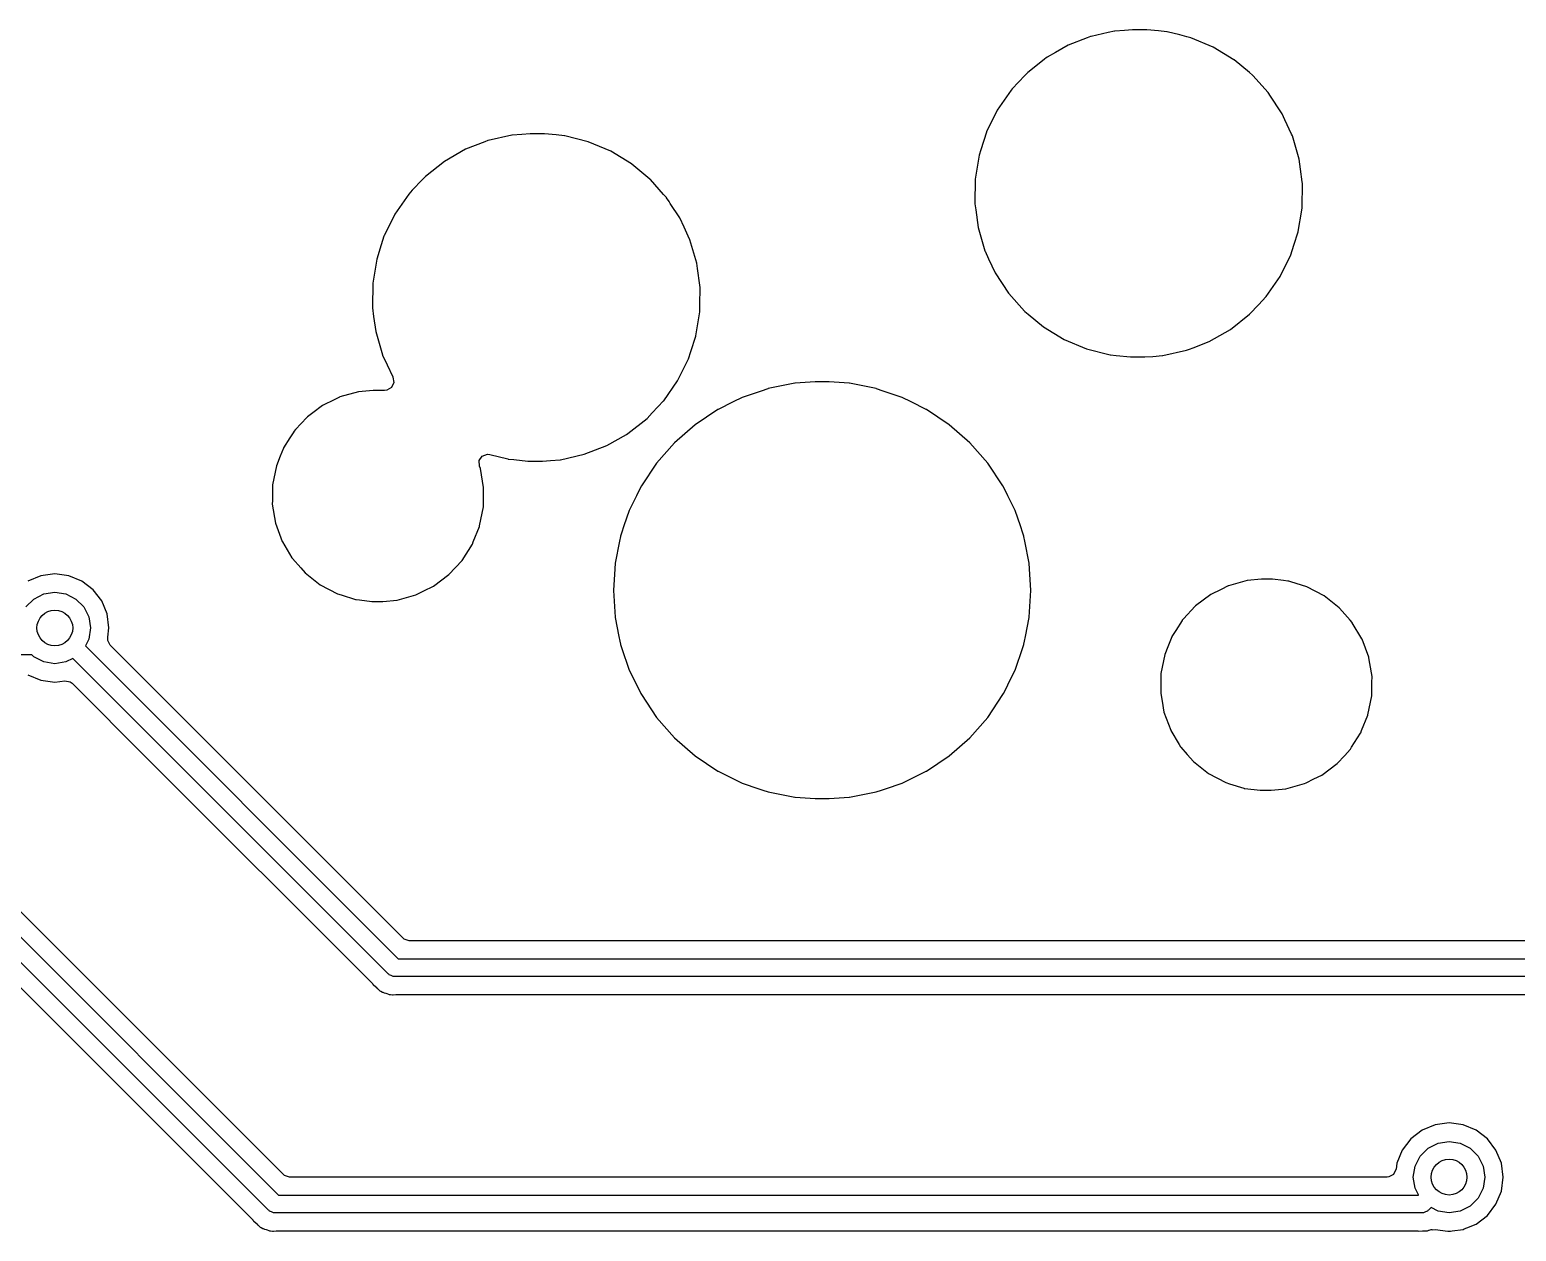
# Model space of a CAD drawing. Extents: x 0.6 to 14.8, y -5.2 to -0.6.
# Drawn here: x 4.241 to 4.896, y -3.154 to -2.624 of the extents above; entities that cross this region are included whole.
import ezdxf

# ---------------------------------------------------------------- set-up
doc = ezdxf.new("R2010")
doc.units = 0
doc.header["$MEASUREMENT"] = 0
doc.layers.add('BLACK', color=7, linetype='CONTINUOUS')

msp = doc.modelspace()

# ---------------------------------------------------------------- linework, layer by layer
at = {"layer": 'BLACK', "linetype": 'CONTINUOUS'}
for p, q in [((4.71863, -2.62489), (4.71588, -2.62551)), ((4.71877, -2.62487), (4.71863, -2.62489)), ((4.72302, -2.62456), (4.71877, -2.62487)), ((4.71877, -2.62487), (4.71877, -2.62487)), ((4.72659, -2.62429), (4.72302, -2.62456)), ((4.73296, -2.62429), (4.72659, -2.62429)), ((4.73811, -2.62481), (4.73296, -2.62429)), ((4.74171, -2.62518), (4.73811, -2.62481)), ((4.74186, -2.62519), (4.74171, -2.62518)), ((4.74171, -2.62518), (4.74171, -2.62518)), ((4.7474, -2.6266), (4.74186, -2.62519)), ((4.69819, -2.63113), (4.69271, -2.63427)), ((4.70669, -2.62783), (4.69819, -2.63113)), ((4.70804, -2.6273), (4.70669, -2.62783)), ((4.70818, -2.62725), (4.70804, -2.6273)), ((4.70804, -2.6273), (4.70804, -2.6273)), ((4.70837, -2.62721), (4.70818, -2.62725)), ((4.71588, -2.62551), (4.70837, -2.62721)), ((4.75053, -2.62739), (4.7474, -2.6266)), ((4.75224, -2.62783), (4.75053, -2.62739)), ((4.76212, -2.63197), (4.75224, -2.62783)), ((4.68762, -2.63745), (4.68048, -2.64308)), ((4.68878, -2.63654), (4.68762, -2.63745)), ((4.6889, -2.63645), (4.68878, -2.63654)), ((4.68878, -2.63654), (4.68878, -2.63654)), ((4.68907, -2.63635), (4.6889, -2.63645)), ((4.69271, -2.63427), (4.68907, -2.63635)), ((4.77127, -2.63753), (4.76212, -2.63197)), ((4.77139, -2.63762), (4.77127, -2.63753)), ((4.77808, -2.64318), (4.77139, -2.63762)), ((4.67916, -2.64448), (4.67365, -2.65034)), ((4.68048, -2.64308), (4.67916, -2.64448)), ((4.77951, -2.64437), (4.77808, -2.64318)), ((4.77961, -2.64448), (4.77951, -2.64437)), ((4.7863, -2.65198), (4.77961, -2.64448)), ((4.77961, -2.64448), (4.77961, -2.64448)), ((4.67314, -2.65088), (4.66704, -2.65968)), ((4.67365, -2.65034), (4.67314, -2.65088)), ((4.78664, -2.65237), (4.7863, -2.65198)), ((4.78672, -2.65249), (4.78664, -2.65237)), ((4.78682, -2.65264), (4.78672, -2.65249)), ((4.78672, -2.65249), (4.78672, -2.65249)), ((4.79252, -2.66132), (4.78682, -2.65264)), ((4.66704, -2.65968), (4.6623, -2.66929)), ((4.79374, -2.66397), (4.79252, -2.66132)), ((4.79668, -2.67035), (4.79374, -2.66397)), ((4.4533, -2.67072), (4.44285, -2.67309)), ((4.45344, -2.67071), (4.4533, -2.67072)), ((4.45769, -2.6704), (4.45344, -2.67071)), ((4.45344, -2.67071), (4.45344, -2.67071)), ((4.46126, -2.67013), (4.45769, -2.6704)), ((4.46763, -2.67013), (4.46126, -2.67013)), ((4.47278, -2.67065), (4.46763, -2.67013)), ((4.47638, -2.67101), (4.47278, -2.67065)), ((4.47653, -2.67103), (4.47638, -2.67101)), ((4.47638, -2.67101), (4.47638, -2.67101)), ((4.48691, -2.67366), (4.47653, -2.67103)), ((4.66226, -2.66943), (4.65978, -2.67717)), ((4.6623, -2.66929), (4.66226, -2.66943)), ((4.797, -2.67105), (4.79668, -2.67035)), ((4.8, -2.68134), (4.797, -2.67105)), ((4.43287, -2.67697), (4.42357, -2.68228)), ((4.44137, -2.67366), (4.43287, -2.67697)), ((4.44272, -2.67314), (4.44137, -2.67366)), ((4.44285, -2.67309), (4.44272, -2.67314)), ((4.44272, -2.67314), (4.44272, -2.67314)), ((4.49679, -2.67781), (4.48691, -2.67366)), ((4.65978, -2.67717), (4.65904, -2.67949)), ((4.42357, -2.68228), (4.41516, -2.68892)), ((4.50595, -2.68336), (4.49679, -2.67781)), ((4.50606, -2.68345), (4.50595, -2.68336)), ((4.514, -2.69006), (4.50606, -2.68345)), ((4.65904, -2.67949), (4.65731, -2.69006)), ((4.8006, -2.68576), (4.8, -2.68134)), ((4.41383, -2.69032), (4.40941, -2.69502)), ((4.41516, -2.68892), (4.41383, -2.69032)), ((4.51418, -2.69021), (4.514, -2.69006)), ((4.51428, -2.69032), (4.51418, -2.69021)), ((4.52009, -2.69684), (4.51428, -2.69032)), ((4.51428, -2.69032), (4.51428, -2.69032)), ((4.65731, -2.69006), (4.65717, -2.70077)), ((4.80136, -2.69135), (4.8006, -2.68576)), ((4.40782, -2.69672), (4.40171, -2.70552)), ((4.40941, -2.69502), (4.40782, -2.69672)), ((4.52131, -2.6982), (4.52009, -2.69684)), ((4.8013, -2.70266), (4.80144, -2.69195)), ((4.80144, -2.69195), (4.80136, -2.69135)), ((4.52139, -2.69832), (4.52131, -2.6982)), ((4.5225, -2.70002), (4.52139, -2.69832)), ((4.52139, -2.69832), (4.52139, -2.69832)), ((4.523, -2.70077), (4.5225, -2.70002)), ((4.52719, -2.70716), (4.523, -2.70077)), ((4.65717, -2.70077), (4.65719, -2.70092)), ((4.65719, -2.70092), (4.65756, -2.70359)), ((4.65719, -2.70092), (4.65719, -2.70092)), ((4.65756, -2.70359), (4.65862, -2.71139)), ((4.79958, -2.71323), (4.80113, -2.70372)), ((4.80113, -2.70372), (4.80128, -2.7028)), ((4.80128, -2.7028), (4.8013, -2.70266)), ((4.80128, -2.7028), (4.80128, -2.7028)), ((4.40171, -2.70552), (4.39697, -2.71513)), ((4.52907, -2.71124), (4.52719, -2.70716)), ((4.39693, -2.71526), (4.39571, -2.71907)), ((4.39697, -2.71513), (4.39693, -2.71526)), ((4.53092, -2.71526), (4.52907, -2.71124)), ((4.53167, -2.71689), (4.53092, -2.71526)), ((4.53467, -2.72717), (4.53167, -2.71689)), ((4.65862, -2.71139), (4.66162, -2.72167)), ((4.79769, -2.71915), (4.79954, -2.71337)), ((4.79954, -2.71337), (4.79958, -2.71323)), ((4.39571, -2.71907), (4.39371, -2.72533)), ((4.66162, -2.72167), (4.66168, -2.7218)), ((4.66168, -2.7218), (4.66168, -2.7218)), ((4.66168, -2.7218), (4.66324, -2.72519)), ((4.79158, -2.73304), (4.79631, -2.72343)), ((4.79631, -2.72343), (4.79769, -2.71915)), ((4.39371, -2.72533), (4.39199, -2.7359)), ((4.53497, -2.72941), (4.53467, -2.72717)), ((4.53597, -2.73675), (4.53497, -2.72941)), ((4.66324, -2.72519), (4.6661, -2.7314)), ((4.39199, -2.7359), (4.39185, -2.74661)), ((4.6661, -2.7314), (4.67197, -2.74036)), ((4.78547, -2.74184), (4.79158, -2.73304)), ((4.53611, -2.73779), (4.53597, -2.73675)), ((4.53602, -2.74525), (4.53611, -2.73793)), ((4.53611, -2.73793), (4.53611, -2.73779)), ((4.67197, -2.74036), (4.67207, -2.74046)), ((4.67207, -2.74046), (4.67207, -2.74046)), ((4.67207, -2.74046), (4.67901, -2.74824)), ((4.78226, -2.74525), (4.78537, -2.74195)), ((4.78537, -2.74195), (4.78547, -2.74184)), ((4.78537, -2.74195), (4.78537, -2.74195)), ((4.39185, -2.74661), (4.39186, -2.74675)), ((4.39186, -2.74675), (4.39186, -2.74675)), ((4.39186, -2.74675), (4.39238, -2.75057)), ((4.53425, -2.75907), (4.53597, -2.7485)), ((4.53597, -2.7485), (4.53602, -2.74525)), ((4.67901, -2.74824), (4.67911, -2.74835)), ((4.67911, -2.74835), (4.67922, -2.74844)), ((4.67922, -2.74844), (4.67922, -2.74844)), ((4.67922, -2.74844), (4.68066, -2.74964)), ((4.68066, -2.74964), (4.68734, -2.7552)), ((4.76972, -2.75627), (4.77813, -2.74964)), ((4.77813, -2.74964), (4.78226, -2.74525)), ((4.39238, -2.75057), (4.39329, -2.75722)), ((4.68734, -2.7552), (4.6965, -2.76075)), ((4.39329, -2.75722), (4.39629, -2.76751)), ((4.53203, -2.766), (4.53421, -2.75921)), ((4.53421, -2.75921), (4.53425, -2.75907)), ((4.6965, -2.76075), (4.70638, -2.7649)), ((4.75331, -2.76436), (4.76042, -2.76159)), ((4.76042, -2.76159), (4.76972, -2.75627)), ((4.39629, -2.76751), (4.39635, -2.76764)), ((4.39635, -2.76764), (4.39635, -2.76764)), ((4.39635, -2.76764), (4.39832, -2.77192)), ((4.52625, -2.77888), (4.53099, -2.76927)), ((4.53099, -2.76927), (4.53203, -2.766)), ((4.70638, -2.7649), (4.71676, -2.76753)), ((4.71676, -2.76753), (4.7169, -2.76755)), ((4.7169, -2.76755), (4.7169, -2.76755)), ((4.7169, -2.76755), (4.71946, -2.7678)), ((4.71946, -2.7678), (4.72565, -2.76843)), ((4.72565, -2.76843), (4.73203, -2.76843)), ((4.73203, -2.76843), (4.7356, -2.76816)), ((4.7356, -2.76816), (4.73985, -2.76785)), ((4.73985, -2.76785), (4.73999, -2.76784)), ((4.73985, -2.76785), (4.73985, -2.76785)), ((4.73999, -2.76784), (4.75044, -2.76547)), ((4.75044, -2.76547), (4.75169, -2.76498)), ((4.75169, -2.76498), (4.75331, -2.76436)), ((4.39832, -2.77192), (4.40077, -2.77723)), ((4.4003, -2.78192), (4.3982, -2.78309)), ((4.40132, -2.77974), (4.4003, -2.78192)), ((4.40077, -2.77723), (4.40085, -2.77736)), ((4.40085, -2.77736), (4.40086, -2.77738)), ((4.40086, -2.77738), (4.40132, -2.77974)), ((4.52014, -2.78768), (4.52625, -2.77888)), ((4.56599, -2.78242), (4.56303, -2.78343)), ((4.56611, -2.78238), (4.56599, -2.78242)), ((4.56599, -2.78242), (4.56599, -2.78242)), ((4.57791, -2.78004), (4.56611, -2.78238)), ((4.57804, -2.78003), (4.57791, -2.78004)), ((4.58684, -2.77945), (4.57804, -2.78003)), ((4.57804, -2.78003), (4.57804, -2.78003)), ((4.58691, -2.77945), (4.58684, -2.77945)), ((4.58684, -2.77945), (4.58684, -2.77945)), ((4.59291, -2.77945), (4.58691, -2.77945)), ((4.59298, -2.77945), (4.59291, -2.77945)), ((4.60179, -2.78003), (4.59298, -2.77945)), ((4.59298, -2.77945), (4.59298, -2.77945)), ((4.60191, -2.78004), (4.60179, -2.78003)), ((4.60179, -2.78003), (4.60179, -2.78003)), ((4.61371, -2.78238), (4.60191, -2.78004)), ((4.61383, -2.78242), (4.61371, -2.78238)), ((4.61679, -2.78343), (4.61383, -2.78242)), ((4.61383, -2.78242), (4.61383, -2.78242)), ((4.37533, -2.78714), (4.36989, -2.78982)), ((4.37739, -2.78612), (4.37533, -2.78714)), ((4.37755, -2.78604), (4.37739, -2.78612)), ((4.37739, -2.78612), (4.37739, -2.78612)), ((4.38577, -2.78372), (4.37755, -2.78604)), ((4.39211, -2.78314), (4.38577, -2.78372)), ((4.39705, -2.78314), (4.39211, -2.78314)), ((4.39716, -2.78315), (4.39705, -2.78314)), ((4.39722, -2.78316), (4.39716, -2.78315)), ((4.3982, -2.78309), (4.39722, -2.78316)), ((4.5151, -2.79304), (4.52004, -2.78778)), ((4.52004, -2.78778), (4.52014, -2.78768)), ((4.52004, -2.78778), (4.52004, -2.78778)), ((4.55074, -2.78821), (4.54405, -2.79151)), ((4.55472, -2.78625), (4.55074, -2.78821)), ((4.56303, -2.78343), (4.55472, -2.78625)), ((4.6251, -2.78625), (4.61679, -2.78343)), ((4.62908, -2.78821), (4.6251, -2.78625)), ((4.63577, -2.79151), (4.62908, -2.78821)), ((4.36293, -2.79506), (4.35798, -2.80042)), ((4.36305, -2.79493), (4.36293, -2.79506)), ((4.36325, -2.79478), (4.36305, -2.79493)), ((4.36558, -2.79304), (4.36325, -2.79478)), ((4.36989, -2.78982), (4.36558, -2.79304)), ((4.50439, -2.80211), (4.5128, -2.79548)), ((4.5128, -2.79548), (4.5151, -2.79304)), ((4.54394, -2.79157), (4.53394, -2.79825)), ((4.54405, -2.79151), (4.54394, -2.79157)), ((4.54405, -2.79151), (4.54405, -2.79151)), ((4.63588, -2.79157), (4.63577, -2.79151)), ((4.63577, -2.79151), (4.63577, -2.79151)), ((4.64589, -2.79825), (4.63588, -2.79157)), ((4.35716, -2.80135), (4.35542, -2.80411)), ((4.35725, -2.8012), (4.35716, -2.80135)), ((4.35716, -2.80135), (4.35716, -2.80135)), ((4.35798, -2.80042), (4.35725, -2.8012)), ((4.53394, -2.79825), (4.52489, -2.80618)), ((4.65493, -2.80618), (4.64589, -2.79825)), ((4.35263, -2.80859), (4.35123, -2.8121)), ((4.35269, -2.80843), (4.35263, -2.80859)), ((4.35263, -2.80859), (4.35263, -2.80859)), ((4.35542, -2.80411), (4.35269, -2.80843)), ((4.48511, -2.81131), (4.49509, -2.80743)), ((4.49509, -2.80743), (4.50367, -2.80252)), ((4.50367, -2.80252), (4.50427, -2.80218)), ((4.50427, -2.80218), (4.50439, -2.80211)), ((4.50427, -2.80218), (4.50427, -2.80218)), ((4.52489, -2.80618), (4.51696, -2.81522)), ((4.66286, -2.81522), (4.65493, -2.80618)), ((4.35123, -2.8121), (4.34953, -2.81636)), ((4.43889, -2.8141), (4.44023, -2.8121)), ((4.43899, -2.81651), (4.43889, -2.8141)), ((4.44023, -2.8121), (4.44249, -2.81126)), ((4.44249, -2.81126), (4.4436, -2.81138)), ((4.4436, -2.81138), (4.45143, -2.81337)), ((4.45143, -2.81337), (4.45157, -2.81338)), ((4.45157, -2.81338), (4.45157, -2.81338)), ((4.45157, -2.81338), (4.45413, -2.81364)), ((4.45413, -2.81364), (4.46033, -2.81426)), ((4.46033, -2.81426), (4.4667, -2.81426)), ((4.4667, -2.81426), (4.47027, -2.814)), ((4.47027, -2.814), (4.47452, -2.81368)), ((4.47452, -2.81368), (4.47466, -2.81367)), ((4.47452, -2.81368), (4.47452, -2.81368)), ((4.47466, -2.81367), (4.48511, -2.81131)), ((4.34953, -2.81636), (4.34786, -2.82474)), ((4.43937, -2.81754), (4.43899, -2.81651)), ((4.44081, -2.82595), (4.43937, -2.81754)), ((4.51696, -2.81522), (4.51028, -2.82522)), ((4.66954, -2.82522), (4.66286, -2.81522)), ((4.34786, -2.82474), (4.34781, -2.82899)), ((4.4407, -2.8345), (4.4408, -2.827)), ((4.4408, -2.827), (4.44081, -2.82613)), ((4.44081, -2.82613), (4.44081, -2.82595)), ((4.44081, -2.82613), (4.44081, -2.82613)), ((4.51022, -2.82534), (4.5081, -2.82965)), ((4.51028, -2.82522), (4.51022, -2.82534)), ((4.51022, -2.82534), (4.51022, -2.82534)), ((4.6696, -2.82534), (4.66954, -2.82522)), ((4.67172, -2.82965), (4.6696, -2.82534)), ((4.6696, -2.82534), (4.6696, -2.82534)), ((4.34777, -2.83169), (4.34775, -2.83328)), ((4.34775, -2.83328), (4.3492, -2.8417)), ((4.34781, -2.82899), (4.34777, -2.83169)), ((4.43903, -2.84287), (4.4407, -2.8345)), ((4.5081, -2.82965), (4.50496, -2.83601)), ((4.67486, -2.83601), (4.67172, -2.82965)), ((4.50496, -2.83601), (4.50263, -2.84287)), ((4.67719, -2.84287), (4.67486, -2.83601)), ((4.3492, -2.8417), (4.35215, -2.84971)), ((4.43624, -2.84986), (4.43897, -2.84304)), ((4.43897, -2.84304), (4.43903, -2.84287)), ((4.50107, -2.84753), (4.50067, -2.84954)), ((4.50109, -2.8474), (4.50107, -2.84753)), ((4.50107, -2.84753), (4.50107, -2.84753)), ((4.50155, -2.84605), (4.50109, -2.8474)), ((4.50263, -2.84287), (4.50155, -2.84605)), ((4.67827, -2.84605), (4.67719, -2.84287)), ((4.67873, -2.8474), (4.67827, -2.84605)), ((4.67875, -2.84753), (4.67873, -2.8474)), ((4.67915, -2.84954), (4.67875, -2.84753)), ((4.67875, -2.84753), (4.67875, -2.84753)), ((4.35215, -2.84971), (4.35224, -2.84986)), ((4.35224, -2.84986), (4.35224, -2.84986)), ((4.35224, -2.84986), (4.3564, -2.85685)), ((4.43131, -2.85803), (4.43587, -2.85081)), ((4.43587, -2.85081), (4.43624, -2.84986)), ((4.50067, -2.84954), (4.49875, -2.8592)), ((4.68107, -2.8592), (4.67915, -2.84954)), ((4.3564, -2.85685), (4.35652, -2.85705)), ((4.35652, -2.85705), (4.35664, -2.85719)), ((4.35664, -2.85719), (4.35664, -2.85719)), ((4.35664, -2.85719), (4.36027, -2.86133)), ((4.42551, -2.8643), (4.43131, -2.85803)), ((4.49874, -2.85932), (4.49841, -2.8643)), ((4.49875, -2.8592), (4.49874, -2.85932)), ((4.49874, -2.85932), (4.49874, -2.85932)), ((4.68108, -2.85932), (4.68107, -2.8592)), ((4.68141, -2.8643), (4.68108, -2.85932)), ((4.68108, -2.85932), (4.68108, -2.85932)), ((4.2458, -2.86476), (4.24005, -2.86714)), ((4.25197, -2.86395), (4.2458, -2.86476)), ((4.25814, -2.86476), (4.25197, -2.86395)), ((4.26389, -2.86714), (4.25814, -2.86476)), ((4.26883, -2.87093), (4.26389, -2.86714)), ((4.36027, -2.86133), (4.36215, -2.86347)), ((4.36215, -2.86347), (4.36886, -2.86876)), ((4.41867, -2.86941), (4.42551, -2.8643)), ((4.49841, -2.8643), (4.49796, -2.8712)), ((4.68186, -2.8712), (4.68141, -2.8643)), ((4.77703, -2.86689), (4.76881, -2.86921)), ((4.78337, -2.86631), (4.77703, -2.86689)), ((4.78831, -2.86631), (4.78337, -2.86631)), ((4.79309, -2.86687), (4.78831, -2.86631)), ((4.79507, -2.86711), (4.79309, -2.86687)), ((4.79524, -2.86713), (4.79507, -2.86711)), ((4.79507, -2.86711), (4.79507, -2.86711)), ((4.79542, -2.86718), (4.79524, -2.86713)), ((4.79632, -2.86746), (4.79542, -2.86718)), ((4.79542, -2.86718), (4.79542, -2.86718)), ((4.8034, -2.86966), (4.79632, -2.86746)), ((4.24271, -2.87505), (4.2471, -2.87282)), ((4.2471, -2.87282), (4.25197, -2.87205)), ((4.25197, -2.87205), (4.25683, -2.87282)), ((4.25683, -2.87282), (4.26122, -2.87505)), ((4.27262, -2.87587), (4.26883, -2.87093)), ((4.36886, -2.86876), (4.37642, -2.87274)), ((4.37642, -2.87274), (4.37803, -2.87324)), ((4.37803, -2.87324), (4.38441, -2.87522)), ((4.40279, -2.87551), (4.41101, -2.87319)), ((4.41101, -2.87319), (4.41121, -2.87309)), ((4.41121, -2.87309), (4.41505, -2.8712)), ((4.41505, -2.8712), (4.41817, -2.86966)), ((4.41817, -2.86966), (4.41867, -2.86941)), ((4.49796, -2.8712), (4.49797, -2.87133)), ((4.49797, -2.87133), (4.49873, -2.88297)), ((4.68109, -2.88297), (4.68185, -2.87133)), ((4.68185, -2.87133), (4.68186, -2.8712)), ((4.76115, -2.87298), (4.75431, -2.87809)), ((4.76563, -2.87078), (4.76115, -2.87298)), ((4.76865, -2.86929), (4.76563, -2.87078)), ((4.76881, -2.86921), (4.76865, -2.86929)), ((4.76865, -2.86929), (4.76865, -2.86929)), ((4.81096, -2.87364), (4.8034, -2.86966)), ((4.81767, -2.87892), (4.81096, -2.87364)), ((4.23923, -2.87854), (4.24271, -2.87505)), ((4.26122, -2.87505), (4.26471, -2.87854)), ((4.26471, -2.87854), (4.26695, -2.88293)), ((4.275, -2.88162), (4.27262, -2.87587)), ((4.38441, -2.87522), (4.38441, -2.87522)), ((4.38441, -2.87522), (4.38458, -2.87527)), ((4.38458, -2.87527), (4.38475, -2.87529)), ((4.38475, -2.87529), (4.38475, -2.87529)), ((4.38475, -2.87529), (4.38618, -2.87546)), ((4.38618, -2.87546), (4.39151, -2.87609)), ((4.39151, -2.87609), (4.39645, -2.87609)), ((4.39645, -2.87609), (4.40279, -2.87551)), ((4.75419, -2.87823), (4.749, -2.88384)), ((4.75431, -2.87809), (4.75419, -2.87823)), ((4.81779, -2.87906), (4.81767, -2.87892)), ((4.82244, -2.88437), (4.81779, -2.87906)), ((4.26695, -2.88293), (4.26772, -2.8878)), ((4.27581, -2.8878), (4.275, -2.88162)), ((4.49873, -2.88297), (4.49875, -2.8832)), ((4.49875, -2.8832), (4.50042, -2.89159)), ((4.6794, -2.89159), (4.68107, -2.8832)), ((4.68107, -2.8832), (4.68109, -2.88297)), ((4.74841, -2.88452), (4.74569, -2.88884)), ((4.74851, -2.88437), (4.74841, -2.88452)), ((4.74841, -2.88452), (4.74841, -2.88452)), ((4.749, -2.88384), (4.74851, -2.88437)), ((4.8233, -2.88535), (4.82244, -2.88437)), ((4.82339, -2.8855), (4.8233, -2.88535)), ((4.82758, -2.89253), (4.82339, -2.8855)), ((4.82339, -2.8855), (4.82339, -2.8855)), ((4.26695, -2.89266), (4.26541, -2.89567)), ((4.26772, -2.8878), (4.26695, -2.89266)), ((4.27524, -2.89218), (4.27528, -2.89183)), ((4.27525, -2.89329), (4.27524, -2.89218)), ((4.27635, -2.89544), (4.27525, -2.89329)), ((4.27528, -2.89183), (4.27581, -2.8878)), ((4.50042, -2.89159), (4.50083, -2.89368)), ((4.50083, -2.89368), (4.50109, -2.895)), ((4.67873, -2.895), (4.67899, -2.89368)), ((4.67899, -2.89368), (4.6794, -2.89159)), ((4.74389, -2.89176), (4.74213, -2.89617)), ((4.74395, -2.89159), (4.74389, -2.89176)), ((4.74389, -2.89176), (4.74389, -2.89176)), ((4.74569, -2.88884), (4.74395, -2.89159)), ((4.82767, -2.89269), (4.82758, -2.89253)), ((4.82758, -2.89253), (4.82758, -2.89253)), ((4.83062, -2.9007), (4.82767, -2.89269)), ((4.24178, -2.89961), (3.68504, -2.89961)), ((4.24271, -2.90054), (4.24178, -2.89961)), ((4.26541, -2.89567), (4.40321, -3.03346)), ((4.37012, -2.98921), (4.27635, -2.89544)), ((4.50109, -2.895), (4.50114, -2.89512)), ((4.50114, -2.89512), (4.50114, -2.89512)), ((4.50114, -2.89512), (4.50157, -2.8964)), ((4.50157, -2.8964), (4.50496, -2.90639)), ((4.67486, -2.90639), (4.67825, -2.8964)), ((4.67825, -2.8964), (4.67869, -2.89512)), ((4.67869, -2.89512), (4.67873, -2.895)), ((4.67869, -2.89512), (4.67869, -2.89512)), ((4.74079, -2.89953), (4.73912, -2.9079)), ((4.74213, -2.89617), (4.74079, -2.89953)), ((4.2471, -2.90277), (4.24271, -2.90054)), ((4.25197, -2.90354), (4.2471, -2.90277)), ((4.25683, -2.90277), (4.25197, -2.90354)), ((4.25984, -2.90124), (4.25683, -2.90277)), ((4.39879, -3.04019), (4.25984, -2.90124)), ((4.50496, -2.90639), (4.50637, -2.90924)), ((4.67345, -2.90924), (4.67486, -2.90639)), ((4.83066, -2.90088), (4.83062, -2.9007)), ((4.83179, -2.9075), (4.83066, -2.90088)), ((4.24005, -2.90845), (4.2458, -2.91083)), ((4.2458, -2.91083), (4.25197, -2.91164)), ((4.25197, -2.91164), (4.25635, -2.91106)), ((4.25635, -2.91106), (4.25872, -2.9115)), ((4.25872, -2.9115), (4.25961, -2.91217)), ((4.25961, -2.91217), (4.29312, -2.94567)), ((4.50637, -2.90924), (4.51004, -2.91669)), ((4.6699, -2.91644), (4.67345, -2.90924)), ((4.73909, -2.91044), (4.73901, -2.91595)), ((4.73912, -2.9079), (4.73909, -2.91044)), ((4.83207, -2.90912), (4.83179, -2.9075)), ((4.83196, -2.91766), (4.83204, -2.91161)), ((4.83204, -2.91161), (4.83207, -2.9093)), ((4.83207, -2.9093), (4.83207, -2.90912)), ((4.83207, -2.9093), (4.83207, -2.9093)), ((4.51004, -2.91669), (4.51028, -2.91717)), ((4.51028, -2.91717), (4.51696, -2.92717)), ((4.66286, -2.92717), (4.66954, -2.91717)), ((4.66954, -2.91717), (4.66978, -2.91669)), ((4.66978, -2.91669), (4.6699, -2.91644)), ((4.73901, -2.91595), (4.73901, -2.91644)), ((4.73901, -2.91644), (4.73904, -2.91662)), ((4.73904, -2.91662), (4.73962, -2.91999)), ((4.73904, -2.91662), (4.73904, -2.91662)), ((4.83029, -2.92604), (4.83196, -2.91766)), ((4.35261, -3.12854), (4.14778, -2.92371)), ((4.73962, -2.91999), (4.74045, -2.92486)), ((4.74045, -2.92486), (4.74341, -2.93288)), ((4.8275, -2.93303), (4.83023, -2.9262)), ((4.83023, -2.9262), (4.83029, -2.92604)), ((4.14071, -2.9278), (4.35048, -3.13757)), ((4.51696, -2.92717), (4.52489, -2.93622)), ((4.65493, -2.93622), (4.66286, -2.92717)), ((4.74341, -2.93288), (4.7435, -2.93303)), ((4.34607, -3.1443), (4.1363, -2.93452)), ((4.52489, -2.93622), (4.53394, -2.94415)), ((4.64589, -2.94415), (4.65493, -2.93622)), ((4.7435, -2.93303), (4.7435, -2.93303)), ((4.7435, -2.93303), (4.74712, -2.93912)), ((4.74712, -2.93912), (4.74778, -2.94022)), ((4.8231, -2.94036), (4.82703, -2.93412)), ((4.82703, -2.93412), (4.82713, -2.93397)), ((4.82713, -2.93397), (4.8275, -2.93303)), ((4.13417, -2.94356), (4.339, -3.14839)), ((4.29312, -2.94567), (4.39172, -3.04428)), ((4.53394, -2.94415), (4.54394, -2.95083)), ((4.63588, -2.95083), (4.64589, -2.94415)), ((4.74778, -2.94022), (4.7479, -2.94035)), ((4.7479, -2.94035), (4.7479, -2.94035)), ((4.7479, -2.94035), (4.75071, -2.94356)), ((4.75071, -2.94356), (4.75341, -2.94664)), ((4.81677, -2.94747), (4.82006, -2.94391)), ((4.82006, -2.94391), (4.82245, -2.94133)), ((4.82245, -2.94133), (4.82257, -2.9412)), ((4.82245, -2.94133), (4.82245, -2.94133)), ((4.82257, -2.9412), (4.8231, -2.94036)), ((4.54394, -2.95083), (4.54405, -2.95089)), ((4.54405, -2.95089), (4.54405, -2.95089)), ((4.54405, -2.95089), (4.54733, -2.9525)), ((4.54733, -2.9525), (4.55472, -2.95615)), ((4.6251, -2.95615), (4.63249, -2.9525)), ((4.63249, -2.9525), (4.63577, -2.95089)), ((4.63577, -2.95089), (4.63588, -2.95083)), ((4.63577, -2.95089), (4.63577, -2.95089)), ((4.75341, -2.94664), (4.76012, -2.95193)), ((4.76012, -2.95193), (4.76768, -2.9559)), ((4.8065, -2.95427), (4.80993, -2.95258)), ((4.80993, -2.95258), (4.81677, -2.94747)), ((4.55472, -2.95615), (4.56202, -2.95863)), ((4.56202, -2.95863), (4.56376, -2.95922)), ((4.61606, -2.95922), (4.6178, -2.95863)), ((4.6178, -2.95863), (4.6251, -2.95615)), ((4.76768, -2.9559), (4.76929, -2.95641)), ((4.76929, -2.95641), (4.77566, -2.95838)), ((4.77566, -2.95838), (4.77566, -2.95838)), ((4.77566, -2.95838), (4.77584, -2.95844)), ((4.77584, -2.95844), (4.77601, -2.95846)), ((4.77601, -2.95846), (4.77601, -2.95846)), ((4.77601, -2.95846), (4.77612, -2.95847)), ((4.77612, -2.95847), (4.78277, -2.95926)), ((4.78771, -2.95926), (4.79405, -2.95868)), ((4.79405, -2.95868), (4.80227, -2.95636)), ((4.80227, -2.95636), (4.80308, -2.95596)), ((4.80308, -2.95596), (4.8065, -2.95427)), ((4.56376, -2.95922), (4.56611, -2.96001)), ((4.56611, -2.96001), (4.57791, -2.96236)), ((4.57791, -2.96236), (4.57804, -2.96237)), ((4.57804, -2.96237), (4.57804, -2.96237)), ((4.57804, -2.96237), (4.58684, -2.96295)), ((4.58684, -2.96295), (4.58684, -2.96295)), ((4.58684, -2.96295), (4.58691, -2.96295)), ((4.58691, -2.96295), (4.59291, -2.96295)), ((4.59291, -2.96295), (4.59298, -2.96295)), ((4.59298, -2.96295), (4.60179, -2.96237)), ((4.59298, -2.96295), (4.59298, -2.96295)), ((4.60179, -2.96237), (4.60191, -2.96236)), ((4.60179, -2.96237), (4.60179, -2.96237)), ((4.60191, -2.96236), (4.61371, -2.96001)), ((4.61371, -2.96001), (4.61606, -2.95922)), ((4.78277, -2.95926), (4.78771, -2.95926)), ((4.40533, -3.02443), (4.37012, -2.98921)), ((4.4058, -3.02483), (4.40533, -3.02443)), ((4.40809, -3.02557), (4.4058, -3.02483)), ((4.66025, -3.02557), (4.40809, -3.02557)), ((4.96555, -3.02557), (4.66025, -3.02557)), ((4.40321, -3.03346), (4.97306, -3.03346)), ((4.39172, -3.04428), (4.39183, -3.0444)), ((4.39907, -3.04033), (4.39879, -3.04019)), ((4.39926, -3.04059), (4.39907, -3.04033)), ((4.40014, -3.04087), (4.39926, -3.04059)), ((4.40096, -3.04129), (4.40014, -3.04087)), ((4.40127, -3.04124), (4.40096, -3.04129)), ((4.40157, -3.04134), (4.40127, -3.04124)), ((4.97306, -3.04134), (4.40157, -3.04134)), ((4.39183, -3.0444), (4.39191, -3.04458)), ((4.39191, -3.04458), (4.39218, -3.04482)), ((4.39218, -3.04482), (4.39334, -3.0459)), ((4.39334, -3.0459), (4.39344, -3.046)), ((4.39344, -3.046), (4.39399, -3.04655)), ((4.39399, -3.04655), (4.39413, -3.04665)), ((4.39413, -3.04665), (4.39429, -3.04678)), ((4.39429, -3.04678), (4.39514, -3.04757)), ((4.39514, -3.04757), (4.39548, -3.04771)), ((4.39548, -3.04771), (4.39548, -3.04771)), ((4.39548, -3.04771), (4.39556, -3.04774)), ((4.39556, -3.04774), (4.39632, -3.04815)), ((4.39632, -3.04815), (4.3964, -3.0482)), ((4.3964, -3.0482), (4.3964, -3.0482)), ((4.3964, -3.0482), (4.3967, -3.04841)), ((4.3967, -3.04841), (4.39705, -3.04849)), ((4.39705, -3.04849), (4.39705, -3.04849)), ((4.39705, -3.04849), (4.39772, -3.04865)), ((4.39772, -3.04865), (4.39826, -3.04882)), ((4.39826, -3.04882), (4.39898, -3.04911)), ((4.39898, -3.04911), (4.39898, -3.04911)), ((4.39898, -3.04911), (4.39924, -3.04921)), ((4.39924, -3.04921), (4.39948, -3.04923)), ((4.39948, -3.04923), (4.39973, -3.04923)), ((4.39973, -3.04923), (4.40063, -3.04934)), ((4.40063, -3.04934), (4.40064, -3.04934)), ((4.40064, -3.04934), (4.40064, -3.04934)), ((4.40064, -3.04934), (4.40099, -3.04942)), ((4.40099, -3.04942), (4.40213, -3.04927)), ((4.40213, -3.04927), (4.40265, -3.04923)), ((4.40265, -3.04923), (4.46965, -3.04923)), ((4.46965, -3.04923), (4.96555, -3.04923)), ((4.85409, -3.10903), (4.84916, -3.11282)), ((4.85985, -3.10665), (4.85409, -3.10903)), ((4.86602, -3.10583), (4.85985, -3.10665)), ((4.87219, -3.10665), (4.86602, -3.10583)), ((4.87794, -3.10903), (4.87219, -3.10665)), ((4.88288, -3.11282), (4.87794, -3.10903)), ((4.84916, -3.11282), (4.84537, -3.11776)), ((4.85676, -3.11694), (4.86115, -3.1147)), ((4.86115, -3.1147), (4.86602, -3.11393)), ((4.86602, -3.11393), (4.87088, -3.1147)), ((4.87088, -3.1147), (4.87527, -3.11694)), ((4.88667, -3.11776), (4.88288, -3.11282)), ((4.84537, -3.11776), (4.84298, -3.12351)), ((4.85104, -3.12481), (4.85328, -3.12042)), ((4.85328, -3.12042), (4.85676, -3.11694)), ((4.87527, -3.11694), (4.87876, -3.12042)), ((4.87876, -3.12042), (4.88099, -3.12481)), ((4.88905, -3.12351), (4.88667, -3.11776)), ((4.35307, -3.12894), (4.35261, -3.12854)), ((4.35537, -3.12968), (4.35307, -3.12894)), ((4.84158, -3.12847), (4.83946, -3.12962)), ((4.84262, -3.12629), (4.84158, -3.12847)), ((4.84264, -3.12613), (4.84262, -3.12629)), ((4.84298, -3.12351), (4.84264, -3.12613)), ((4.85027, -3.12968), (4.85104, -3.12481)), ((4.88099, -3.12481), (4.88177, -3.12968)), ((4.88986, -3.12968), (4.88905, -3.12351)), ((4.51042, -3.12968), (4.35537, -3.12968)), ((4.83875, -3.12968), (4.51042, -3.12968)), ((4.83946, -3.12962), (4.83875, -3.12968)), ((4.85104, -3.13455), (4.85027, -3.12968)), ((4.85257, -3.13755), (4.85104, -3.13455)), ((4.88099, -3.13455), (4.87876, -3.13894)), ((4.88177, -3.12968), (4.88099, -3.13455)), ((4.88667, -3.1416), (4.88905, -3.13585)), ((4.88905, -3.13585), (4.88986, -3.12968)), ((4.35048, -3.13757), (4.85255, -3.13757)), ((4.85255, -3.13757), (4.85257, -3.13755)), ((4.87527, -3.14242), (4.87088, -3.14466)), ((4.87876, -3.13894), (4.87527, -3.14242)), ((4.88288, -3.14654), (4.88667, -3.1416)), ((4.339, -3.14839), (4.3391, -3.14851)), ((4.3391, -3.14851), (4.33919, -3.14869)), ((4.33919, -3.14869), (4.33945, -3.14893)), ((4.33945, -3.14893), (4.34061, -3.15001)), ((4.34635, -3.14444), (4.34607, -3.1443)), ((4.34654, -3.1447), (4.34635, -3.14444)), ((4.34741, -3.14498), (4.34654, -3.1447)), ((4.34823, -3.1454), (4.34741, -3.14498)), ((4.34855, -3.14535), (4.34823, -3.1454)), ((4.34885, -3.14545), (4.34855, -3.14535)), ((4.85418, -3.14545), (4.34885, -3.14545)), ((4.85449, -3.14535), (4.85418, -3.14545)), ((4.8548, -3.1454), (4.85449, -3.14535)), ((4.85562, -3.14498), (4.8548, -3.1454)), ((4.8565, -3.1447), (4.85562, -3.14498)), ((4.85668, -3.14444), (4.8565, -3.1447)), ((4.85697, -3.1443), (4.85668, -3.14444)), ((4.85814, -3.14312), (4.85697, -3.1443)), ((4.86115, -3.14466), (4.85814, -3.14312)), ((4.86602, -3.14543), (4.86115, -3.14466)), ((4.87088, -3.14466), (4.86602, -3.14543)), ((4.87794, -3.15033), (4.88288, -3.14654)), ((4.34061, -3.15001), (4.34072, -3.15011)), ((4.34072, -3.15011), (4.34126, -3.15066)), ((4.34126, -3.15066), (4.34141, -3.15076)), ((4.34141, -3.15076), (4.34156, -3.15089)), ((4.34156, -3.15089), (4.34242, -3.15169)), ((4.34242, -3.15169), (4.34275, -3.15182)), ((4.34275, -3.15182), (4.34275, -3.15182)), ((4.34275, -3.15182), (4.34284, -3.15185)), ((4.34284, -3.15185), (4.3436, -3.15226)), ((4.3436, -3.15226), (4.34368, -3.15231)), ((4.34368, -3.15231), (4.34368, -3.15231)), ((4.34368, -3.15231), (4.34397, -3.15252)), ((4.34397, -3.15252), (4.34432, -3.1526)), ((4.34432, -3.1526), (4.34432, -3.1526)), ((4.34432, -3.1526), (4.34499, -3.15276)), ((4.34499, -3.15276), (4.34554, -3.15293)), ((4.34554, -3.15293), (4.34626, -3.15322)), ((4.34626, -3.15322), (4.34626, -3.15322)), ((4.34626, -3.15322), (4.34651, -3.15332)), ((4.34651, -3.15332), (4.34676, -3.15334)), ((4.34676, -3.15334), (4.347, -3.15334)), ((4.347, -3.15334), (4.3479, -3.15345)), ((4.3479, -3.15345), (4.34791, -3.15345)), ((4.34791, -3.15345), (4.34791, -3.15345)), ((4.34791, -3.15345), (4.34826, -3.15353)), ((4.34826, -3.15353), (4.3494, -3.15338)), ((4.3494, -3.15338), (4.34993, -3.15334)), ((4.34993, -3.15334), (4.68843, -3.15334)), ((4.68843, -3.15334), (4.85208, -3.15334)), ((4.85208, -3.15334), (4.85224, -3.15335)), ((4.85224, -3.15335), (4.85243, -3.15342)), ((4.85243, -3.15342), (4.85437, -3.15335)), ((4.85437, -3.15335), (4.85452, -3.15334)), ((4.85452, -3.15334), (4.85528, -3.15334)), ((4.85528, -3.15334), (4.85546, -3.15331)), ((4.85546, -3.15331), (4.85566, -3.1533)), ((4.85566, -3.1533), (4.85629, -3.15327)), ((4.85629, -3.15327), (4.85647, -3.15327)), ((4.85647, -3.15327), (4.85683, -3.15325)), ((4.85683, -3.15325), (4.85716, -3.15311)), ((4.85716, -3.15311), (4.85725, -3.15307)), ((4.85716, -3.15311), (4.85716, -3.15311)), ((4.85725, -3.15307), (4.85807, -3.15282)), ((4.85807, -3.15282), (4.85852, -3.15274)), ((4.85852, -3.15274), (4.85852, -3.15274)), ((4.85852, -3.15274), (4.85852, -3.15274)), ((4.85852, -3.15274), (4.85854, -3.15289)), ((4.85854, -3.15289), (4.85983, -3.15282)), ((4.85983, -3.15282), (4.85985, -3.15271)), ((4.85985, -3.15271), (4.86545, -3.15345)), ((4.86545, -3.15345), (4.86602, -3.15352)), ((4.86602, -3.15352), (4.86658, -3.15345)), ((4.86658, -3.15345), (4.86744, -3.15334)), ((4.86744, -3.15334), (4.87219, -3.15271)), ((4.87219, -3.15271), (4.87266, -3.15252)), ((4.87266, -3.15252), (4.87387, -3.15201)), ((4.87387, -3.15201), (4.87794, -3.15033))]:
    msp.add_line(p, q, dxfattribs=at)
at = {"layer": 'BLACK'}
for centre in [(4.25197, -2.8878), (4.86602, -3.12968)]:
    msp.add_circle(centre, 0.007874, dxfattribs=at)

doc.saveas('drawing.dxf')
